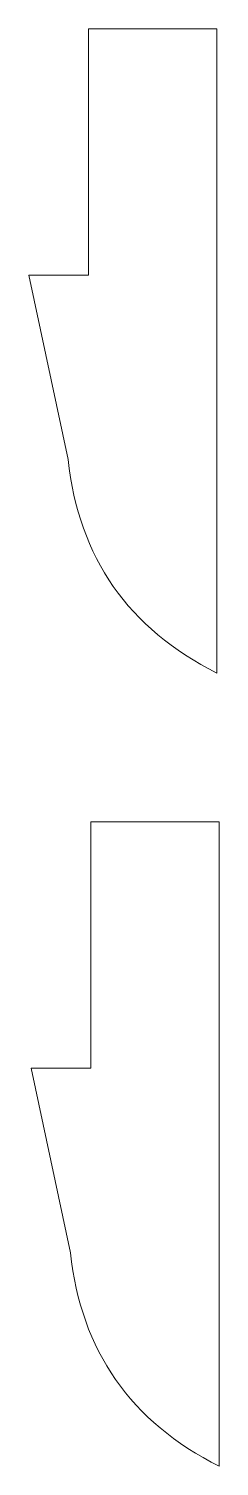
# Model space of a CAD drawing. Header units: millimetres. Extents: x 10.8 to 23.5, y 7.3 to 103.6.
import ezdxf

# ---------------------------------------------------------------- set-up
doc = ezdxf.new("R2010")
doc.units = ezdxf.units.MM
doc.linetypes.add('K5LT32768', pattern=[0])

msp = doc.modelspace()

# ---------------------------------------------------------------- linework, layer by layer
at = {"color": 7, "linetype": 'K5LT32768', "lineweight": 18}
for p, q in [((23.5, 50.444), (14.914, 50.444)), ((14.914, 50.444), (14.914, 33.944)), ((23.5, 7.282), (23.5, 50.444)), ((10.914, 33.944), (13.543, 21.587)), ((14.914, 33.944), (10.914, 33.944))]:
    msp.add_line(p, q, dxfattribs=at)
msp.add_open_spline([(13.543, 21.587), (14.259, 15.017), (17.578, 10.249), (23.5, 7.282)], degree=3, dxfattribs=at)
at = {"layer": 'DEFPOINTS', "color": 7, "linetype": 'K5LT32768', "lineweight": 18}
for p, q in [((23.346, 103.584), (14.759, 103.584)), ((14.759, 103.584), (14.759, 87.084)), ((23.346, 60.422), (23.346, 103.584)), ((10.759, 87.084), (13.389, 74.727)), ((14.759, 87.084), (10.759, 87.084))]:
    msp.add_line(p, q, dxfattribs=at)
msp.add_open_spline([(13.389, 74.727), (14.105, 68.156), (17.424, 63.388), (23.346, 60.422)], degree=3, dxfattribs=at)

doc.saveas('drawing.dxf')
